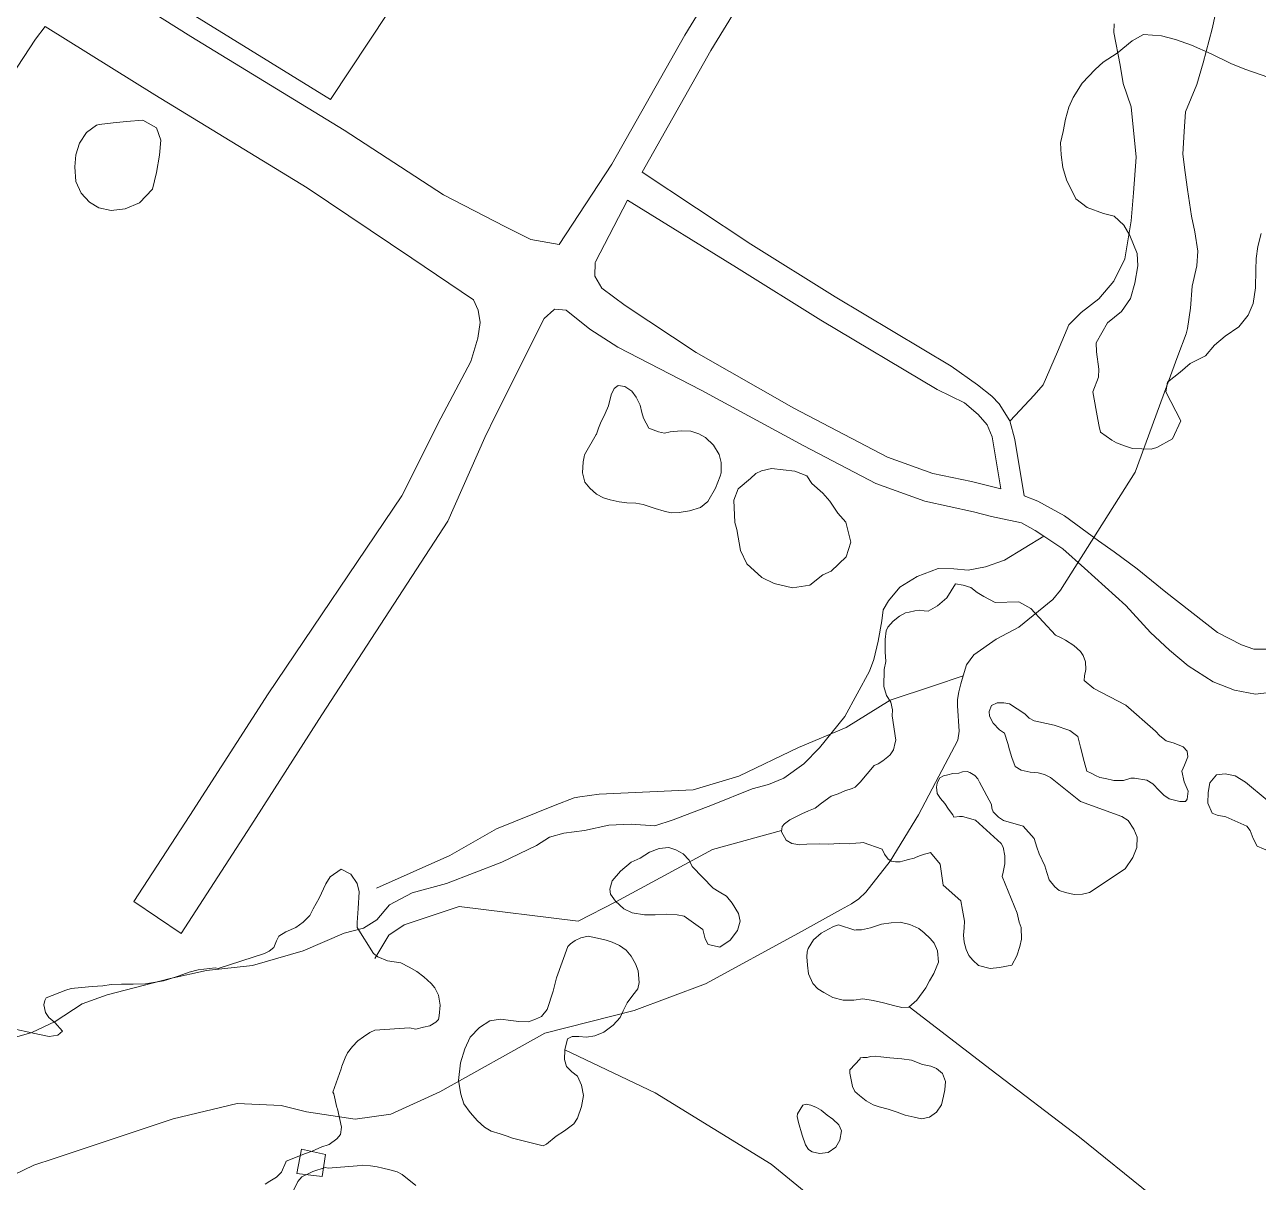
# Model space of a CAD drawing. Header units: metres. Extents: x 4652992 to 4879070, y 2074171 to 2309877.
# Drawn here: x 4653561.5 to 4653679.1, y 2306831.3 to 2306941.7 of the extents above; entities that cross this region are included whole.
import ezdxf

# ---------------------------------------------------------------- set-up
doc = ezdxf.new("R2010")
doc.units = ezdxf.units.M
doc.header["$MEASUREMENT"] = 0
doc.linetypes.add('DGN Style 3', pattern=[92.779933, 66.271381, -26.508552])
for name, color, linetype, lineweight in [('Level 1', 2, 'Continuous', 0), ('Level 18', 5, 'Continuous', 0), ('Level 20', 30, 'DGN Style 3', 0), ('Level 30', 5, 'Continuous', 0), ('Level 37', 3, 'Continuous', 0), ('Level 40', 1, 'Continuous', 0), ('Level 53', 5, 'Continuous', 0)]:
    doc.layers.add(name, color=color, linetype=linetype, lineweight=lineweight)

msp = doc.modelspace()

# ---------------------------------------------------------------- linework, layer by layer
at = {"layer": 'Level 1'}
for points in [[(4653672.314272, 2306912.710879, 1403.83), (4653672.594997, 2306914.657957, 1403.83), (4653672.742711, 2306916.74967, 1403.83), (4653673.192951, 2306918.711153, 1403.83), (4653673.287372, 2306920.087957, 1403.83), (4653672.994932, 2306921.951678, 1403.83), (4653672.669761, 2306923.431438, 1403.83), (4653672.313549, 2306925.982794, 1403.83), (4653672.077332, 2306927.608724, 1403.83), (4653671.865453, 2306929.34068, 1402.99), (4653671.972888, 2306931.498275, 1402.99), (4653672.124377, 2306933.365067, 1402.99), (4653673.201379, 2306935.996291, 1403), (4653673.780854, 2306938.038061, 1403), (4653674.640208, 2306941.299131, 1403), (4653675.236472, 2306943.896771, 1402.58)], [(4653559.387101, 2306831.560708, 1415.988125), (4653562.326479, 2306832.971926, 1415.92), (4653564.287478, 2306833.601076, 1415.76), (4653575.601931, 2306837.402895, 1415.36), (4653581.718691, 2306838.856692, 1415.12), (4653585.925295, 2306838.661318, 1415), (4653588.334292, 2306838.052309, 1414), (4653592.95093, 2306837.358889, 1413.3), (4653596.353091, 2306837.852724, 1413), (4653601.041506, 2306839.95508, 1412.68), (4653611.042483, 2306845.547732, 1412), (4653619.548891, 2306847.702517, 1411), (4653626.373293, 2306850.265688, 1410.64), (4653635.23511, 2306855.079104, 1410), (4653639.242678, 2306857.300905, 1409.34), (4653640.285891, 2306857.899905, 1409.26), (4653640.961123, 2306858.354677, 1409.2), (4653641.638125, 2306859.004885, 1409.18), (4653643.967104, 2306861.95032, 1409), (4653646.650698, 2306866.3725, 1408.72), (4653648.276308, 2306869.444521, 1408.48), (4653650.404726, 2306873.494509, 1408), (4653650.536684, 2306874.332278, 1407.96), (4653650.367678, 2306876.75812, 1407.66), (4653650.376284, 2306877.357119, 1407.54), (4653650.510927, 2306878.082522, 1407.5), (4653650.697695, 2306878.852724, 1407.46), (4653650.765619, 2306879.082511, 1407.402182), (4653650.921682, 2306879.610469, 1407.269339), (4653651.2381, 2306880.68091, 1407), (4653651.927675, 2306881.635683, 1406.96), (4653654.060305, 2306883.103091, 1406.62), (4653656.233889, 2306884.254092, 1406.52), (4653659.45508, 2306886.897524, 1406.1), (4653660.21271, 2306887.781679, 1405.88), (4653667.30292, 2306899.045901, 1405), (4653671.38489, 2306910.131533, 1404), (4653672.162722, 2306912.221499, 1403.86), (4653672.314272, 2306912.710879, 1403.83)], [(4653595.011111, 2306859.370486, 1415.03), (4653601.989504, 2306862.490481, 1414), (4653606.438296, 2306865.039919, 1413.53), (4653612.016726, 2306867.278689, 1413), (4653613.82532, 2306867.98688, 1412.69), (4653614.382693, 2306868.08771, 1412.66), (4653616.227907, 2306868.323916, 1412.5234), (4653625.184695, 2306868.767275, 1412), (4653629.539675, 2306870.046877, 1411.58), (4653635.214907, 2306872.786928, 1410.82), (4653639.780703, 2306874.698733, 1410), (4653643.946108, 2306877.284487, 1409), (4653648.103884, 2306878.669497, 1408), (4653650.921682, 2306879.610469, 1407.402216)]]:
    msp.add_polyline3d(points, dxfattribs=at)
at = {"layer": 'Level 18', "color": 30}
for points in [[(4653625.461708, 2306910.450377, 1415.80962), (4653618.70038, 2306914.904492, 1417.50962), (4653616.47407, 2306916.585081, 1417.97212), (4653615.810305, 2306917.715509, 1418.00962), (4653615.838621, 2306919.00729, 1417.98462), (4653615.883498, 2306919.094383, 1417.967923)], [(4653611.9094, 2306914.508875, 1418.739066), (4653611.982251, 2306914.574723, 1418.719943), (4653613.075048, 2306914.484605, 1418.508756), (4653615.332057, 2306912.662596, 1418.093944), (4653618.012051, 2306910.935884, 1417.510027), (4653625.953051, 2306906.858134, 1415.616204), (4653635.725927, 2306901.544468, 1413.02358), (4653642.589634, 2306897.958073, 1411.128661), (4653647.28038, 2306896.271473, 1409.971105), (4653651.894523, 2306895.25197, 1409.001773), (4653653.61798, 2306894.79194, 1408.705436), (4653656.470662, 2306894.196362, 1408.361055), (4653657.784955, 2306893.473949, 1408.270847), (4653658.593888, 2306892.936548, 1408.218835), (4653660.415676, 2306891.726275, 1408.101701), (4653662.495634, 2306889.874244, 1408.190588), (4653666.420955, 2306886.33474, 1409.620194), (4653668.76844, 2306883.76181, 1410.668842), (4653670.584013, 2306882.065501, 1411.318597), (4653672.355026, 2306880.573343, 1411.799091), (4653674.734353, 2306879.034079, 1412.133385), (4653676.79787, 2306878.252861, 1412.411516), (4653678.776936, 2306877.870793, 1412.663532), (4653681.654, 2306878.211353, 1413.060512)]]:
    msp.add_polyline3d(points, dxfattribs=at)
at = {"layer": 'Level 20', "linetype": 'Continuous'}
for points in [[(4653665.325566, 2306941.77447, 1404.834396), (4653665.29469, 2306940.926848, 1404.821896), (4653665.897884, 2306937.828171, 1404.696896), (4653666.180265, 2306936.076626, 1404.646896), (4653666.930427, 2306933.852444, 1404.771896), (4653667.419851, 2306929.071202, 1405.271896), (4653667.154245, 2306925.660182, 1405.396896), (4653666.947411, 2306922.979641, 1405.734396), (4653666.335418, 2306919.377201, 1406.359396), (4653665.290661, 2306917.231939, 1406.646896), (4653663.862177, 2306915.56641, 1406.821896), (4653662.155886, 2306914.244453, 1406.921896), (4653661.004047, 2306913.063198, 1407.196896), (4653659.914829, 2306910.487406, 1407.696896), (4653658.556884, 2306907.342655, 1408.096896), (4653657.699416, 2306906.365498, 1408.246896), (4653655.389489, 2306903.916792, 1408.717674), (4653655.363481, 2306903.923132, 1408.755174)], [(4653558.008926, 2306844.456586, 1418.488836), (4653562.153835, 2306845.614351, 1418.288836), (4653564.356328, 2306846.673366, 1418.088837), (4653566.932483, 2306848.367885, 1417.988836), (4653569.340043, 2306849.211184, 1417.888837), (4653575.342156, 2306850.768082, 1417.488836), (4653578.802651, 2306851.525623, 1417.088837), (4653583.182821, 2306852.020281, 1416.388837), (4653587.997122, 2306853.405501, 1416.088837), (4653591.924954, 2306855.081758, 1415.488836), (4653593.76698, 2306855.55603, 1415.188837), (4653595.036527, 2306856.350031, 1414.988836), (4653596.250366, 2306857.80344, 1414.988836), (4653598.386057, 2306858.948401, 1414.988836), (4653601.678066, 2306859.812592, 1414.488836), (4653606.956212, 2306861.854249, 1413.988836), (4653610.237528, 2306863.451808, 1413.488836), (4653611.489331, 2306864.233599, 1413.388837), (4653612.852437, 2306864.608943, 1413.388837), (4653614.826594, 2306864.864644, 1412.988836), (4653617.146831, 2306865.39166, 1412.688837), (4653619.262054, 2306865.478078, 1412.488836), (4653621.536744, 2306865.320695, 1412.288836), (4653623.26344, 2306865.892809, 1412.188837), (4653627.030011, 2306867.331426, 1411.988836), (4653630.792311, 2306868.85584, 1411.888837), (4653632.351908, 2306869.273782, 1411.688837), (4653633.841635, 2306869.863525, 1411.488836), (4653635.718722, 2306871.233382, 1411.388837), (4653637.240126, 2306872.757015, 1410.888837), (4653639.64682, 2306875.736853, 1410.188837), (4653641.978328, 2306880.067945, 1410.388837), (4653642.3947, 2306881.170794, 1410.388837), (4653642.810399, 2306882.926696, 1409.988836), (4653643.179256, 2306884.871217, 1409.488836), (4653643.29417, 2306885.906819, 1409.388837), (4653643.808033, 2306886.769721, 1409.188837), (4653644.871191, 2306888.081939, 1408.988836), (4653646.535626, 2306889.093459, 1408.588837), (4653648.54373, 2306889.850775, 1408.288836), (4653650.021168, 2306889.821357, 1408.088837), (4653651.393005, 2306889.677763, 1408.288836), (4653653.040865, 2306890.022339, 1408.588837), (4653654.856861, 2306890.653049, 1408.588837), (4653658.593888, 2306892.936548, 1408.218835)]]:
    msp.add_polyline3d(points, dxfattribs=at)
at = {"layer": 'Level 30', "color": 1, "elevation": 1415.406354, "flags": 128}
msp.add_lwpolyline([(4653590.133724, 2306834.000002), (4653589.827159, 2306831.882025), (4653587.40648, 2306832.195204), (4653587.854687, 2306834.496154), (4653590.133724, 2306834.000002)], dxfattribs=at)
at = {"layer": 'Level 37', "extrusion": (0.0859569136795537, 0.0395803393461242, 0.9955123332877054), "elevation": 492723.774505, "flags": 128}
msp.add_lwpolyline([(148983.467399, -5168458.230973), (148984.569621, -5168451.460517), (148983.90465, -5168440.950887), (148983.74349, -5168436.913133), (148989.758616, -5168427.146975), (148990.353106, -5168421.620221), (148990.069206, -5168419.877807), (148988.613041, -5168417.743332)], dxfattribs=at)
at = {"layer": 'Level 37'}
for points in [[(4653666.832923, 2306799.697117, 1430.1557), (4653669.109773, 2306804.576317, 1430.063579), (4653669.304492, 2306804.993591, 1430.0557), (4653671.931006, 2306812.00688, 1428.4557), (4653678.385104, 2306822.171665, 1426.1557), (4653668.768634, 2306830.166209, 1424.8557), (4653662.023143, 2306835.634494, 1422.3557), (4653653.580192, 2306842.069961, 1417.679267), (4653645.772068, 2306848.063891, 1414.201671)], [(4653669.109773, 2306804.576317, 1430.0636), (4653667.957983, 2306805.475804, 1429.708), (4653655.635245, 2306814.696154, 1426.9403), (4653648.872273, 2306819.750577, 1425.3103), (4653632.629665, 2306833.065335, 1418.8017), (4653621.569974, 2306839.865028, 1415.0017), (4653612.944626, 2306843.984407, 1413.0017)]]:
    msp.add_polyline3d(points, dxfattribs=at)
msp.add_3dface([(4653590.612559, 2306934.563376, 1421.728854), (4653569.233117, 2306947.757654, 1421.491354), (4653580.25246, 2306964.496995, 1420.416354), (4653601.551279, 2306951.076022, 1420.091354)], dxfattribs=at)
at = {"layer": 'Level 40', "color": 3, "flags": 128}
for points, elevation in [([(4653621.878634, 2306902.881948), (4653622.443392, 2306902.759699), (4653622.996473, 2306902.887443), (4653624.035001, 2306902.962123), (4653624.975294, 2306902.93751), (4653625.727502, 2306902.678565), (4653626.346505, 2306902.334297), (4653627.129945, 2306901.603301), (4653627.672905, 2306900.725912), (4653627.848033, 2306899.961564), (4653627.837185, 2306898.964323), (4653627.772927, 2306898.650818), (4653627.304688, 2306897.518067), (4653626.578505, 2306896.237435), (4653625.889929, 2306895.657852), (4653624.847236, 2306895.345589), (4653623.85557, 2306895.191366), (4653623.087114, 2306895.164905), (4653622.415147, 2306895.318533), (4653621.552839, 2306895.568942), (4653620.419602, 2306895.934848), (4653619.723848, 2306896.064533), (4653618.851848, 2306896.12231), (4653618.119674, 2306896.199972), (4653617.273533, 2306896.391852), (4653616.627833, 2306896.573067), (4653615.977172, 2306896.941042), (4653615.337066, 2306897.505293), (4653614.869863, 2306898.066919), (4653614.629672, 2306898.974795), (4653614.684141, 2306900.005651), (4653614.778675, 2306900.494274), (4653614.812957, 2306900.671472), (4653615.946097, 2306902.616321), (4653615.95541, 2306902.658157), (4653616.17208, 2306903.211293), (4653616.353757, 2306903.699068), (4653616.782268, 2306904.621544), (4653617.103597, 2306905.352968), (4653617.36832, 2306906.406248), (4653617.643481, 2306907.006737), (4653618.020749, 2306907.30619), (4653618.663303, 2306907.198937), (4653619.32351, 2306906.762149), (4653619.76437, 2306906.178307), (4653620.124829, 2306905.402723), (4653620.305053, 2306904.72015), (4653620.439168, 2306904.174523), (4653620.970473, 2306903.217062), (4653621.878634, 2306902.881948)], 1424.040386), ([(4653629.684391, 2306891.557291), (4653629.331034, 2306893.561076), (4653629.150475, 2306894.222396), (4653629.067378, 2306896.350962), (4653629.461437, 2306897.4408), (4653630.633113, 2306898.416749), (4653631.159839, 2306898.917887), (4653631.699737, 2306899.167925), (4653632.66333, 2306899.384132), (4653634.887979, 2306899.129216), (4653636.031241, 2306898.684881), (4653636.506034, 2306897.957893), (4653637.557963, 2306897.038584), (4653638.209225, 2306896.271819), (4653638.968746, 2306895.108843), (4653639.726219, 2306894.256231), (4653640.220322, 2306892.347502), (4653639.771098, 2306890.961018), (4653638.345891, 2306889.607754), (4653637.537027, 2306889.231581), (4653636.30822, 2306888.267262), (4653634.662599, 2306888.016735), (4653632.894587, 2306888.414207), (4653631.713665, 2306888.990099), (4653630.304334, 2306890.300356), (4653629.684391, 2306891.557291)], 1419.710289), ([(4653646.691291, 2306855.525908), (4653647.207275, 2306855.108468), (4653647.774168, 2306854.566047), (4653648.162852, 2306854.144682), (4653648.466458, 2306853.400909), (4653648.570151, 2306852.338075), (4653648.109984, 2306851.22992), (4653647.700346, 2306850.532117), (4653647.360461, 2306849.86469), (4653646.502893, 2306848.709389), (4653645.745722, 2306848.040621), (4653645.062561, 2306847.995424), (4653644.396233, 2306848.152655), (4653643.320343, 2306848.464668), (4653642.343567, 2306848.677089), (4653641.370295, 2306848.830311), (4653640.513271, 2306848.704978), (4653639.471925, 2306848.718122), (4653638.498167, 2306848.97209), (4653637.649564, 2306849.437712), (4653637.0692, 2306849.796885), (4653636.606132, 2306850.294288), (4653636.166172, 2306851.205282), (4653636.076314, 2306852.042319), (4653636.017529, 2306852.8391), (4653636.062369, 2306853.320005), (4653636.159142, 2306853.625066), (4653636.658175, 2306854.439481), (4653637.39502, 2306855.0856), (4653638.083734, 2306855.477464), (4653638.574569, 2306855.735504), (4653639.044304, 2306855.898754), (4653640.586495, 2306855.386659), (4653640.713761, 2306855.401712), (4653641.21344, 2306855.413516), (4653642.078268, 2306855.612926), (4653643.149743, 2306855.950342), (4653644.062972, 2306856.081844), (4653644.921793, 2306856.13267), (4653645.841088, 2306855.918199), (4653646.691291, 2306855.525908)], 1419.840386), ([(4653647.698293, 2306837.550561), (4653646.94788, 2306837.40278), (4653646.239412, 2306837.558787), (4653645.386589, 2306837.755858), (4653644.62888, 2306838.027871), (4653643.756602, 2306838.300278), (4653642.909713, 2306838.547627), (4653642.339499, 2306838.734512), (4653641.66468, 2306839.115796), (4653641.030145, 2306839.605958), (4653640.606878, 2306839.990626), (4653640.376161, 2306840.466258), (4653640.120479, 2306841.737512), (4653640.131662, 2306842.055168), (4653641.09141, 2306843.123094), (4653641.106982, 2306843.204925), (4653641.364541, 2306843.233505), (4653641.768015, 2306843.246513), (4653642.097587, 2306843.332631), (4653642.602326, 2306843.359081), (4653643.065599, 2306843.296468), (4653643.923261, 2306843.216925), (4653645.06859, 2306843.109846), (4653645.989109, 2306842.975436), (4653647.029612, 2306842.583136), (4653647.828352, 2306842.403439), (4653648.390712, 2306842.184111), (4653648.937549, 2306841.718283), (4653649.241955, 2306840.956192), (4653649.178029, 2306840.16615), (4653649.059124, 2306839.550075), (4653648.857193, 2306838.720446), (4653648.366541, 2306838.024322), (4653647.698293, 2306837.550561)], 1421.640386), ([(4653638.058567, 2306834.183582), (4653637.231145, 2306834.072583), (4653636.533433, 2306834.232141), (4653636.169879, 2306834.46308), (4653635.881838, 2306834.915974), (4653635.56472, 2306835.821784), (4653635.21648, 2306837.046692), (4653635.082024, 2306837.629332), (4653635.126713, 2306837.863657), (4653635.621814, 2306838.694194), (4653635.6402, 2306838.700106), (4653635.957667, 2306838.791235), (4653636.393609, 2306838.695579), (4653636.925816, 2306838.484511), (4653637.371855, 2306838.227242), (4653637.958, 2306837.750321), (4653638.48541, 2306837.359816), (4653639.064759, 2306836.824875), (4653639.314946, 2306836.263095), (4653639.173942, 2306835.356831), (4653638.769587, 2306834.681288), (4653638.058567, 2306834.183582)], 1421.640386)]:
    msp.add_lwpolyline(points, dxfattribs=dict(at, elevation=elevation))
at = {"layer": 'Level 40', "color": 3}
for points in [[(4653663.281712, 2306906.702218, 1413.447802), (4653663.816278, 2306908.073008, 1413.722802), (4653663.855636, 2306908.842265, 1413.722802), (4653663.634482, 2306910.510151, 1413.735302), (4653663.607944, 2306911.351249, 1413.835302), (4653664.677617, 2306913.258123, 1414.110302), (4653665.999949, 2306914.351756, 1414.247802), (4653666.860381, 2306915.586783, 1415.397802), (4653667.277058, 2306917.042198, 1415.410302), (4653667.573795, 2306918.690493, 1415.410302), (4653667.515573, 2306919.86703, 1415.410302), (4653666.816555, 2306921.58837, 1415.410302), (4653666.220157, 2306922.565025, 1415.460302), (4653665.328778, 2306923.448098, 1415.635302), (4653664.29313, 2306923.702471, 1415.660302), (4653662.723941, 2306924.253924, 1415.635302), (4653661.653171, 2306925.070369, 1415.485302), (4653660.759046, 2306926.894975, 1415.235302), (4653660.429889, 2306928.082714, 1415.060302), (4653660.268103, 2306929.284689, 1414.935302), (4653660.197859, 2306930.408834, 1414.810302), (4653660.450332, 2306931.509059, 1414.685302), (4653660.663046, 2306932.674395, 1414.585302), (4653660.979324, 2306933.814294, 1414.435302), (4653661.414882, 2306934.758861, 1414.335302), (4653662.269337, 2306936.098642, 1414.185302), (4653663.498292, 2306937.401784, 1414.085302), (4653664.26026, 2306938.100146, 1414.035302), (4653665.612186, 2306938.985671, 1413.910302), (4653667.024226, 2306940.133155, 1413.735302), (4653668.096888, 2306940.755205, 1413.635302), (4653669.814039, 2306940.610167, 1413.435302), (4653671.160382, 2306940.279483, 1413.335302), (4653672.677788, 2306939.740748, 1413.185302), (4653674.561363, 2306938.890698, 1413.085302), (4653676.432915, 2306937.988257, 1412.860302), (4653677.782951, 2306937.435287, 1412.860302), (4653680.065071, 2306936.653381, 1413.110302)], [(4653569.884866, 2306932.3357, 1424.966354), (4653571.156914, 2306932.460596, 1424.978854), (4653572.721921, 2306932.56817, 1424.941354), (4653574.039169, 2306931.86137, 1424.903854), (4653574.431129, 2306930.670892, 1424.878854), (4653574.309416, 2306929.251122, 1424.853854), (4653574.024165, 2306927.598032, 1424.853854), (4653573.643002, 2306925.995875, 1424.878854), (4653572.418926, 2306924.71037, 1424.941354), (4653571.042365, 2306924.146173, 1425.103854), (4653569.706992, 2306923.982141, 1425.178854), (4653568.521013, 2306924.219023, 1425.228854), (4653567.650736, 2306924.761224, 1425.228854), (4653566.860381, 2306925.63936, 1425.228854), (4653566.335623, 2306926.725724, 1425.203854), (4653566.240922, 2306928.143997, 1425.153854), (4653566.34604, 2306929.266968, 1425.103854), (4653566.693087, 2306930.385163, 1425.078854), (4653567.365679, 2306931.395966, 1425.041354), (4653568.314635, 2306932.092647, 1425.003854), (4653568.575007, 2306932.165395, 1424.953854), (4653569.884866, 2306932.3357, 1424.966354)], [(4653679.332281, 2306921.779629, 1414.660302), (4653678.991958, 2306920.534948, 1414.710302), (4653678.843049, 2306919.409285, 1414.785302), (4653678.809729, 2306918.310577, 1414.885302), (4653678.799507, 2306916.597404, 1415.035302), (4653678.566441, 2306915.105, 1415.035302), (4653678.094815, 2306914.003257, 1414.985302), (4653677.184885, 2306912.89848, 1414.960302), (4653675.884741, 2306912.000236, 1414.910302), (4653674.867554, 2306911.143182, 1414.835302), (4653674.033451, 2306910.13047, 1414.735302), (4653672.550222, 2306909.387884, 1414.585302), (4653671.596839, 2306908.570503, 1414.510302), (4653670.388237, 2306907.594429, 1414.085302), (4653670.235637, 2306906.691052, 1413.910302)], [(4653670.235637, 2306906.691052, 1413.910302), (4653671.681724, 2306903.911308, 1415.8884), (4653670.888824, 2306902.221823, 1415.8884), (4653669.395592, 2306901.381214, 1415.8884), (4653668.824883, 2306901.214855, 1415.8884), (4653667.068074, 2306901.281813, 1415.8884), (4653666.283017, 2306901.531336, 1415.8884), (4653665.540231, 2306901.841504, 1415.8884), (4653665.090196, 2306902.080215, 1415.8884), (4653664.02266, 2306902.85365, 1415.8884), (4653663.885399, 2306903.391855, 1415.8884), (4653663.767327, 2306904.039284, 1415.8884), (4653663.281712, 2306906.702218, 1413.447802)], [(4653652.898229, 2306887.174243, 1418.5), (4653653.955525, 2306886.622825, 1417), (4653656.216324, 2306886.661361, 1415), (4653657.35907, 2306886.045432, 1415), (4653659.709281, 2306883.497825, 1413), (4653660.318151, 2306883.197789, 1413), (4653660.683462, 2306883.017773, 1413), (4653661.482297, 2306882.509448, 1413), (4653662.098712, 2306881.941058, 1413), (4653662.349839, 2306881.552672, 1413), (4653662.590565, 2306880.966523, 1413), (4653662.627605, 2306880.224914, 1413), (4653662.492661, 2306879.620959, 1413), (4653662.457658, 2306879.16183, 1413), (4653663.389824, 2306878.397354, 1414.5), (4653666.427457, 2306876.809299, 1418.5), (4653669.246836, 2306874.352212, 1420), (4653669.67911, 2306873.895077, 1420), (4653670.277599, 2306873.434554, 1420), (4653671.027726, 2306873.204556, 1420), (4653671.884116, 2306872.852441, 1420), (4653672.259671, 2306872.440709, 1420), (4653672.338431, 2306871.896138, 1420), (4653672.028654, 2306871.106923, 1420), (4653671.767982, 2306870.537665, 1420), (4653671.971379, 2306869.50435, 1420), (4653672.376069, 2306868.6248, 1420), (4653672.271347, 2306867.85659, 1420), (4653672.119696, 2306867.626029, 1420), (4653671.58476, 2306867.646818, 1420), (4653671.075306, 2306867.758156, 1420), (4653670.541011, 2306867.907887, 1420), (4653670.048808, 2306868.246214, 1420), (4653669.616513, 2306868.703317, 1420), (4653668.989369, 2306869.334881, 1420), (4653668.433431, 2306869.687165, 1420), (4653667.257542, 2306869.874591, 1419), (4653666.917434, 2306869.849868, 1419), (4653666.202027, 2306869.642989, 1419), (4653665.266506, 2306869.649319, 1419), (4653664.500759, 2306869.816681, 1419), (4653663.95833, 2306869.935235, 1419), (4653663.532716, 2306870.127337, 1419), (4653663.114126, 2306870.350933, 1419), (4653662.7204, 2306870.53607, 1419), (4653662.456597, 2306871.452431, 1419), (4653662.102716, 2306872.81676, 1418), (4653661.852555, 2306873.847442, 1417.5), (4653661.091153, 2306874.395037, 1417), (4653659.605948, 2306874.919454, 1416), (4653658.139242, 2306875.240693, 1415), (4653657.68949, 2306875.339048, 1415), (4653657.203814, 2306875.57824, 1415), (4653656.792765, 2306876.000585, 1415), (4653655.342822, 2306876.935482, 1413.5), (4653654.795287, 2306877.055238, 1413.5), (4653654.147789, 2306877.030217, 1413.5), (4653653.618683, 2306876.779319, 1413.5), (4653653.394149, 2306876.228488, 1413.5), (4653653.430624, 2306875.787219, 1413.5), (4653653.785903, 2306875.109588, 1413.5), (4653654.38797, 2306874.477999, 1413.5), (4653654.853598, 2306874.142892, 1413.5), (4653655.177131, 2306873.172254, 1413.5), (4653655.346242, 2306872.568673, 1413.5), (4653655.551355, 2306871.823898, 1413.5), (4653655.871096, 2306870.98741, 1413.5), (4653656.433322, 2306870.631239, 1413.5), (4653657.03585, 2306870.507614, 1414.5), (4653657.293086, 2306870.451404, 1414.5), (4653658.053885, 2306870.384984, 1414.5), (4653658.657679, 2306870.21977, 1414.5), (4653659.233089, 2306869.927664, 1414.5), (4653662.114903, 2306867.633488, 1416), (4653666.033268, 2306866.223641, 1418.5), (4653666.647485, 2306865.825047, 1418.5), (4653667.202111, 2306865.009798, 1418.5), (4653667.501303, 2306864.250347, 1418.5), (4653667.481728, 2306863.263024, 1418.5), (4653667.096853, 2306862.289317, 1418.5), (4653666.357446, 2306861.227657, 1418.5), (4653662.957499, 2306858.970815, 1417.5), (4653662.286149, 2306858.819222, 1417.5), (4653661.507948, 2306858.79028, 1417.5), (4653660.676045, 2306858.971762, 1417.5), (4653660.082199, 2306859.167553, 1417.5), (4653659.651613, 2306859.493335, 1417.5), (4653659.131589, 2306860.169849, 1417.5), (4653658.888734, 2306860.885259, 1417.5), (4653658.695764, 2306861.52354, 1417.5), (4653658.178533, 2306862.663156, 1417.5), (4653657.946503, 2306863.276845, 1417.5), (4653657.699878, 2306864.125559, 1417.5), (4653656.628186, 2306865.304346, 1416.5), (4653654.778748, 2306865.842253, 1414.5), (4653654.274555, 2306866.15204, 1414.5), (4653653.780753, 2306866.659267, 1414.5), (4653653.65872, 2306867.018753, 1414.5), (4653653.63318, 2306867.357167, 1414.5), (4653652.46367, 2306869.498483, 1413.5), (4653652.327225, 2306869.794984, 1413.5), (4653652.029692, 2306870.126678, 1413.5), (4653651.549739, 2306870.398217, 1413.5), (4653651.299095, 2306870.486312, 1413.5), (4653650.852259, 2306870.46089, 1414.5), (4653650.500177, 2306870.328513, 1415.6772), (4653649.924549, 2306870.317904, 1416.240393), (4653649.444587, 2306870.183134, 1416.240386), (4653649.047063, 2306870.073639, 1416.240386), (4653648.698888, 2306869.892982, 1416.240386), (4653648.473324, 2306869.484367, 1416.240386), (4653648.422262, 2306869.21588, 1416.240386), (4653648.385595, 2306868.986223, 1416.240386), (4653648.417342, 2306868.745889, 1416.240386), (4653648.436589, 2306868.398503, 1416.240386), (4653648.763544, 2306867.936191, 1416.240386), (4653649.167003, 2306867.449802, 1416.240386), (4653649.531938, 2306866.906233, 1416.240386), (4653649.921049, 2306866.382407, 1416.240386), (4653650.037137, 2306866.160349, 1416.240393), (4653650.571419, 2306866.202772, 1416.1622), (4653650.851459, 2306866.225008, 1416.1212), (4653652.104719, 2306865.876446, 1416.1789), (4653654.553175, 2306863.646067, 1418), (4653654.738486, 2306863.274645, 1418), (4653654.888986, 2306862.447454, 1418), (4653654.886626, 2306861.686708, 1418), (4653654.742217, 2306860.89074, 1418), (4653654.65049, 2306860.480456, 1418), (4653656.070995, 2306856.984513, 1420), (4653656.252893, 2306856.152999, 1420), (4653656.434325, 2306855.618531, 1420), (4653656.489172, 2306854.51775, 1420), (4653656.334453, 2306853.825571, 1420), (4653656.034852, 2306852.933966, 1420), (4653655.568788, 2306852.045587, 1420), (4653654.379187, 2306851.809778, 1420), (4653653.486799, 2306851.707185, 1420), (4653652.368462, 2306852.014318, 1419.5), (4653651.846548, 2306852.524379, 1419.5), (4653651.445251, 2306852.975141, 1419.5), (4653651.199794, 2306853.524072, 1419.5), (4653651.021472, 2306854.223524, 1419.5), (4653650.938906, 2306854.902103, 1419.5), (4653651.03002, 2306855.608875, 1419.5), (4653651.036167, 2306856.235068, 1419.5), (4653650.858442, 2306857.291877, 1419.0813), (4653650.710052, 2306858.174256, 1418.840393), (4653649.0095, 2306859.656466, 1417.240386), (4653648.726025, 2306861.664875, 1415.440386), (4653647.792714, 2306862.769543, 1414.040386), (4653647.613764, 2306862.723362, 1414.040386), (4653647.220264, 2306862.615656, 1414.040386), (4653646.857996, 2306862.488351, 1414.040386), (4653646.452405, 2306862.332659, 1414.040386), (4653646.253091, 2306862.252536, 1414.040386), (4653645.699756, 2306862.117671, 1414.040386), (4653645.358685, 2306862.026634, 1414.040386), (4653644.918628, 2306861.888566, 1414.040386), (4653644.47073, 2306861.874991, 1414.040386), (4653644.07732, 2306861.962347, 1414.040386), (4653643.756795, 2306862.156212, 1414.040386), (4653643.436504, 2306862.630282, 1414.040386), (4653643.191846, 2306863.104442, 1414.040386), (4653641.395605, 2306863.730521, 1414.640386), (4653641.138352, 2306863.694155, 1414.640386), (4653640.685187, 2306863.667434, 1414.640386), (4653640.080767, 2306863.597967, 1414.640386), (4653639.099325, 2306863.642925, 1414.640386), (4653638.073642, 2306863.578559, 1414.640386), (4653637.218404, 2306863.603299, 1414.640386), (4653636.031782, 2306863.572966, 1414.640386), (4653635.360787, 2306863.52311, 1414.640386), (4653634.573267, 2306863.650733, 1414.640386), (4653634.049266, 2306863.95443, 1414.640386), (4653633.589864, 2306864.748218, 1414.640386), (4653633.669935, 2306865.244421, 1414.640386), (4653633.888079, 2306865.496204, 1414.640386), (4653634.390256, 2306865.900326, 1414.640386), (4653634.975983, 2306866.188119, 1414.640386), (4653635.540965, 2306866.47076, 1414.640386), (4653636.17188, 2306866.735312, 1414.640386), (4653636.808002, 2306866.995386, 1414.640386), (4653637.424939, 2306867.475887, 1414.640386), (4653638.348487, 2306868.13641, 1414.640386), (4653638.996735, 2306868.373448, 1414.640386), (4653639.655062, 2306868.654067, 1414.640386), (4653640.327709, 2306868.882823, 1414.640386), (4653640.629161, 2306868.998184, 1414.640386), (4653641.100182, 2306869.474629, 1414.640386), (4653642.448482, 2306871.06117, 1416.440386), (4653642.810633, 2306871.232452, 1416.440386), (4653643.254295, 2306871.50871, 1416.440386), (4653643.72375, 2306871.88295, 1416.440386), (4653643.965006, 2306872.09575, 1416.440386), (4653644.266083, 2306872.556212, 1416.440386), (4653644.443694, 2306873.265131, 1416.440386), (4653644.487651, 2306873.495772, 1416.440386), (4653644.148964, 2306875.791289, 1418.840386), (4653644.172164, 2306876.387252, 1418.840386), (4653644.023012, 2306877.11055, 1418.840386), (4653643.621352, 2306877.755145, 1418.840386), (4653643.369311, 2306878.592715, 1418.840386), (4653643.395454, 2306880.223123, 1418.840386), (4653643.543238, 2306880.997885, 1418.840386), (4653643.492515, 2306881.913354, 1418.840386), (4653643.474157, 2306883.087323, 1418.840386), (4653643.591326, 2306883.898006, 1418.840386), (4653643.744411, 2306884.259403, 1418.840386), (4653644.240968, 2306884.822096, 1418.840386), (4653644.852087, 2306885.29311, 1418.840386), (4653645.409732, 2306885.623684, 1418.840386), (4653645.784405, 2306885.687672, 1418.840386), (4653646.305203, 2306885.827803, 1418.840386), (4653646.77953, 2306885.889551, 1418.840386), (4653647.19896, 2306885.823424, 1418.840386), (4653647.571816, 2306885.796281, 1418.840386), (4653648.474253, 2306886.300373, 1418.840386), (4653649.363337, 2306887.056638, 1418.840393), (4653650.188194, 2306888.395994, 1418.5), (4653650.930259, 2306888.266466, 1418.5), (4653651.651134, 2306888.042419, 1418.5), (4653652.244616, 2306887.548806, 1418.5), (4653652.898229, 2306887.174243, 1418.5)], [(4653680.151675, 2306862.875272, 1422.5), (4653678.928769, 2306863.382855, 1422), (4653678.578491, 2306864.125672, 1422), (4653678.26606, 2306864.860224, 1422), (4653677.962615, 2306865.27927, 1422), (4653675.968416, 2306866.167386, 1420.5), (4653675.133564, 2306866.349824, 1420.5), (4653674.656944, 2306866.532565, 1420.5), (4653674.233714, 2306867.489513, 1420.5), (4653674.261394, 2306868.505072, 1420.5), (4653674.424146, 2306869.412489, 1420.5), (4653675.071853, 2306870.174544, 1420.5), (4653675.889304, 2306870.270817, 1420.5), (4653676.846256, 2306870.100848, 1420.5), (4653677.825019, 2306869.493969, 1420.5), (4653679.904251, 2306867.754997, 1422)], [(4653629.496345, 2306856.965207, 1415.165887), (4653629.663368, 2306856.225177, 1415.165887), (4653629.416963, 2306855.342082, 1415.165887), (4653628.69726, 2306854.407067, 1415.165887), (4653627.724039, 2306853.762206, 1415.165887), (4653627.056991, 2306853.909471, 1415.165887), (4653626.612238, 2306854.007659, 1415.165887), (4653626.327912, 2306854.539502, 1415.165887), (4653626.115534, 2306855.446315, 1415.165887), (4653624.31693, 2306856.697397, 1416.165887), (4653623.650426, 2306856.844713, 1416.165887), (4653622.658735, 2306856.907743, 1416.165887), (4653621.563906, 2306856.83734, 1416.165887), (4653620.557299, 2306856.825464, 1416.165887), (4653619.35688, 2306857.012582, 1416.165887), (4653618.584606, 2306857.417577, 1416.165887), (4653617.795799, 2306858.138755, 1416.165887), (4653617.303568, 2306858.794421, 1416.165887), (4653617.241866, 2306859.276782, 1416.165887), (4653617.474816, 2306860.084492, 1416.165887), (4653618.270004, 2306861.001902, 1416.165887), (4653619.287293, 2306861.869783, 1416.165887), (4653620.129254, 2306862.229736, 1416.165887), (4653621.014212, 2306862.814155, 1416.165887), (4653621.929789, 2306863.157472, 1416.165887), (4653622.876003, 2306863.259795, 1416.165887), (4653623.527982, 2306863.037227, 1416.165887), (4653624.225146, 2306862.648634, 1416.165887), (4653624.805089, 2306862.052026, 1416.165887), (4653625.07457, 2306861.44623, 1416.165887), (4653627.100211, 2306859.370287, 1415.165887), (4653627.649822, 2306859.014264, 1415.165887), (4653628.34754, 2306858.625484, 1415.165887), (4653628.913647, 2306857.9534, 1415.165887), (4653629.496345, 2306856.965207, 1415.165887)], [(4653560.384865, 2306845.972227, 1426.606355), (4653562.153399, 2306845.58587, 1426.606355), (4653562.285784, 2306845.556949, 1426.606355), (4653563.791069, 2306845.250388, 1426.606355), (4653564.624402, 2306845.370912, 1426.606355), (4653565.061417, 2306845.732494, 1426.606355), (4653564.331832, 2306846.573696, 1426.606355), (4653563.763416, 2306847.06249, 1426.606355), (4653563.438007, 2306847.52597, 1426.606355), (4653563.295338, 2306848.25263, 1426.606355), (4653563.378356, 2306848.674014, 1426.606355), (4653563.497807, 2306848.933502, 1426.606355), (4653565.387882, 2306849.659196, 1426.606355), (4653565.890633, 2306849.830232, 1426.606355), (4653566.870591, 2306849.924375, 1426.606355), (4653567.896602, 2306849.993617, 1426.606355), (4653568.903584, 2306850.057368, 1426.606355), (4653569.702622, 2306850.207173, 1426.606355), (4653570.684178, 2306850.242774, 1426.606355), (4653571.803025, 2306850.21596, 1426.606355), (4653572.974329, 2306850.267837, 1426.606355), (4653573.921792, 2306850.406807, 1426.606355), (4653574.689543, 2306850.55962, 1426.606355), (4653575.202945, 2306850.692278, 1426.606355), (4653576.195158, 2306851.020074, 1426.606355), (4653577.158378, 2306851.386931, 1426.606355), (4653578.007824, 2306851.596386, 1426.606355), (4653579.067428, 2306851.716296, 1426.606355), (4653579.627463, 2306851.777396, 1426.606355), (4653579.897283, 2306851.718151, 1426.606355), (4653584.326358, 2306853.142368, 1422.806355), (4653584.768407, 2306853.36462, 1422.806355), (4653585.199891, 2306853.716098, 1422.806355), (4653585.473215, 2306854.354755, 1422.806355), (4653585.691378, 2306854.794668, 1422.806355), (4653586.35459, 2306855.224472, 1422.806355), (4653587.299308, 2306855.618685, 1422.806355), (4653587.994248, 2306856.126439, 1422.806355), (4653588.638362, 2306856.772441, 1422.806355), (4653588.971235, 2306857.415656, 1422.806355), (4653589.540243, 2306858.432151, 1422.806355), (4653590.168064, 2306859.781053, 1422.806355), (4653590.584732, 2306860.464106, 1422.806355), (4653591.61606, 2306861.190007, 1422.806355), (4653592.559477, 2306860.728868, 1422.806355), (4653593.165869, 2306859.808717, 1422.806355), (4653593.346233, 2306859.020922, 1422.806355), (4653593.260656, 2306857.448061, 1422.806355), (4653593.152912, 2306856.096605, 1422.806355), (4653593.159487, 2306855.631191, 1422.806355), (4653594.699513, 2306853.159026, 1420.606355), (4653595.126687, 2306852.834871, 1420.606355), (4653596.060434, 2306852.462523, 1420.606355), (4653597.318544, 2306852.254727, 1420.606355), (4653598.127838, 2306851.838841, 1420.606355)], [(4653618.239784, 2306847.035993, 1418.165887), (4653617.563418, 2306846.326547, 1418.165887), (4653616.66482, 2306845.665698, 1418.165887), (4653615.823622, 2306845.304175, 1418.165887), (4653615.025486, 2306845.16723, 1418.165887), (4653614.270472, 2306845.254944, 1418.165887), (4653613.649042, 2306845.235246, 1418.165887), (4653613.220891, 2306845.016943, 1418.165887), (4653612.944626, 2306843.984407, 1418.165887), (4653612.9195, 2306843.052789, 1418.165887), (4653613.100348, 2306842.388331, 1418.165887), (4653613.620903, 2306841.883715, 1418.165887), (4653614.155859, 2306841.454071, 1418.165887), (4653614.530102, 2306840.591047, 1418.165887), (4653614.727326, 2306839.61055, 1418.165887), (4653614.52526, 2306838.561119, 1418.165887), (4653614.160518, 2306837.468933, 1418.165887), (4653613.822677, 2306836.917657, 1418.165887), (4653612.922572, 2306836.254687, 1418.165887), (4653612.125255, 2306835.725359, 1418.165887), (4653611.210172, 2306834.986984, 1418.165887), (4653610.870099, 2306834.826644, 1418.165887), (4653607.960199, 2306835.53756, 1416.965887), (4653607.454269, 2306835.726376, 1416.965887), (4653606.799562, 2306835.947682, 1416.965887), (4653605.921638, 2306836.217737, 1416.965887), (4653605.295799, 2306836.589516, 1416.965887), (4653604.639125, 2306837.203187, 1416.965887), (4653603.937085, 2306837.983565, 1416.965887), (4653603.323955, 2306838.822934, 1416.965887), (4653603.037566, 2306839.747637, 1416.965887), (4653602.823962, 2306841.048184, 1416.965887), (4653602.995313, 2306842.734374, 1416.965887), (4653603.40598, 2306844.054392, 1416.965887), (4653603.936199, 2306845.191207, 1416.965887), (4653604.80898, 2306846.095942, 1416.965887), (4653605.786565, 2306846.742498, 1416.965887), (4653606.825367, 2306846.90579, 1416.965887), (4653607.80585, 2306846.768784, 1416.965887), (4653608.563263, 2306846.680737, 1416.965887), (4653609.48358, 2306846.635143, 1416.965887), (4653610.150138, 2306846.879913, 1416.965887), (4653610.742322, 2306847.140945, 1416.965887), (4653611.258329, 2306847.80967, 1416.965887), (4653611.828421, 2306849.560943, 1416.965887), (4653612.148634, 2306850.819423, 1416.965887), (4653613.222699, 2306853.834397, 1418.165887), (4653613.502543, 2306854.084648, 1418.165887), (4653613.944846, 2306854.377017, 1418.165887), (4653614.461105, 2306854.653015, 1418.165887), (4653615.184885, 2306854.8052, 1418.165887), (4653616.072865, 2306854.609282, 1418.165887), (4653616.886694, 2306854.429724, 1418.165887), (4653617.464081, 2306854.224391, 1418.165887), (4653618.174927, 2306853.911687, 1418.165887), (4653618.782954, 2306853.465815, 1418.165887), (4653619.288217, 2306852.886766, 1418.165887), (4653619.690754, 2306852.174515, 1418.165887), (4653619.945413, 2306851.494862, 1418.165887), (4653620.03987, 2306850.382793, 1418.165887), (4653619.924832, 2306849.784485, 1418.165887), (4653619.425628, 2306849.192709, 1418.165887), (4653618.897546, 2306848.451186, 1418.165887), (4653618.517309, 2306847.676957, 1418.165887), (4653618.239784, 2306847.035993, 1418.165887)], [(4653598.127838, 2306851.838841, 1420.606355), (4653598.846177, 2306851.442924, 1420.606355), (4653599.505388, 2306850.918917, 1420.606355), (4653600.219416, 2306850.307347, 1420.606355), (4653600.550614, 2306849.875688, 1420.606355), (4653600.89785, 2306849.186143, 1420.606355), (4653601.07689, 2306848.220875, 1420.606355), (4653600.984872, 2306847.211413, 1420.606355), (4653600.914095, 2306846.846236, 1420.606355), (4653600.644784, 2306846.604809, 1420.606355), (4653600.067562, 2306846.264958, 1420.606355), (4653599.488301, 2306846.114811, 1420.606355), (4653598.757634, 2306845.940238, 1420.606355), (4653598.133914, 2306846.077018, 1420.606355), (4653594.853166, 2306845.839243, 1424.606355), (4653594.362795, 2306845.609392, 1424.606355), (4653593.753851, 2306845.194689, 1424.606355), (4653593.233633, 2306844.830926, 1424.606355), (4653592.700309, 2306844.29226, 1424.606355), (4653592.228678, 2306843.681768, 1424.606355), (4653592.013068, 2306843.218441, 1424.606355), (4653591.710688, 2306842.415327, 1424.606355), (4653591.62597, 2306842.162005, 1424.606355), (4653590.83391, 2306839.936863, 1422.806355), (4653590.946099, 2306839.765503, 1422.806355), (4653591.232853, 2306838.47574, 1422.806355), (4653591.284011, 2306838.350144, 1422.806355), (4653591.673661, 2306836.604609, 1422.806355), (4653591.561632, 2306835.910979, 1422.806355), (4653591.217349, 2306835.485831, 1422.806355), (4653590.488428, 2306834.950913, 1422.806355), (4653590.376438, 2306834.916287, 1422.806355), (4653589.795343, 2306834.713278, 1422.806355), (4653588.857433, 2306834.294677, 1422.806355), (4653588.236137, 2306834.08524, 1422.806355), (4653586.390836, 2306833.341757, 1420.006355), (4653586.352837, 2306833.2746, 1420.006355), (4653585.941553, 2306832.29387, 1420.006355), (4653585.457877, 2306831.847162, 1420.006355), (4653584.846943, 2306831.443525, 1420.006355), (4653584.386119, 2306831.163122, 1420.006355)], [(4653586.722719, 2306829.81501, 1420.606355), (4653587.490657, 2306831.410112, 1420.606355), (4653587.87284, 2306831.848787, 1420.606355), (4653588.599569, 2306832.223959, 1420.606355), (4653588.876561, 2306832.348639, 1420.606355), (4653588.935445, 2306832.378665, 1420.606355), (4653590.096928, 2306832.74845, 1420.606355), (4653590.38195, 2306832.68642, 1420.606355), (4653593.156526, 2306832.923829, 1421.606355), (4653593.631623, 2306832.979814, 1421.606355), (4653594.414128, 2306832.908908, 1421.606355), (4653595.066905, 2306832.805306, 1421.606355), (4653595.59118, 2306832.691134, 1421.606355), (4653596.278022, 2306832.539767, 1421.606355), (4653596.95464, 2306832.325208, 1421.606355), (4653597.453281, 2306832.078535, 1421.606355), (4653598.734397, 2306831.035965, 1421.606355)]]:
    msp.add_polyline3d(points, dxfattribs=at)
at = {"layer": 'Level 53', "color": 212}
msp.add_line((4653615.883498, 2306919.094383, 1417.967923), (4653618.910487, 2306924.969016, 1416.841637), dxfattribs=at)
for points in [[(4653607.245413, 2306922.442788, 1419.270122), (4653609.71735, 2306921.202698, 1418.709329), (4653612.411032, 2306920.74419, 1418.170583), (4653617.440623, 2306928.394074, 1416.459479), (4653624.398247, 2306940.6853, 1414.559479), (4653633.04879, 2306954.848911, 1411.796979), (4653639.385088, 2306964.415704, 1409.884479), (4653646.905889, 2306975.886935, 1408.346979), (4653652.513279, 2306983.640426, 1407.171979), (4653658.52835, 2306993.445576, 1406.259479), (4653663.251388, 2307001.058451, 1405.684479), (4653665.917102, 2307006.672307, 1405.446979), (4653668.367255, 2307013.126711, 1404.984479), (4653670.372159, 2307020.581694, 1404.546979)], [(4653620.311146, 2306927.628068, 1416.353482), (4653626.877049, 2306939.227285, 1414.54712), (4653635.475208, 2306953.305129, 1411.78462), (4653641.786079, 2306962.83353, 1409.87212), (4653649.27444, 2306974.255282, 1408.33462), (4653654.90718, 2306982.043825, 1407.15962), (4653660.975541, 2306991.935841, 1406.24712), (4653665.779718, 2306999.679503, 1405.67212), (4653668.564232, 2307005.543545, 1405.43462), (4653671.106601, 2307012.240873, 1404.97212), (4653673.148907, 2307019.834929, 1404.53462), (4653670.372159, 2307020.581694, 1404.546979)], [(4653567.242207, 2306946.91139, 1420.05962), (4653577.313997, 2306940.574311, 1420.29712), (4653591.913401, 2306931.627721, 1420.17212), (4653601.395769, 2306925.479353, 1419.621407), (4653607.245413, 2306922.442788, 1419.270122)], [(4653543.386363, 2306911.687, 1423.496519), (4653553.907786, 2306927.232922, 1422.057874), (4653562.488523, 2306940.304989, 1420.757874), (4653563.400812, 2306941.510766, 1420.345374)], [(4653563.400812, 2306941.510766, 1420.345374), (4653573.885703, 2306935.011777, 1420.295374), (4653588.382663, 2306926.127965, 1420.170374), (4653598.358115, 2306919.424946, 1419.882874), (4653604.242025, 2306915.455471, 1419.570374), (4653604.684398, 2306914.468927, 1419.557874), (4653604.866315, 2306913.299478, 1419.532874), (4653604.673882, 2306911.810509, 1419.532874), (4653603.98262, 2306909.593677, 1419.532874), (4653601.119465, 2306904.179576, 1419.620374)], [(4653649.763351, 2306909.132533, 1410.0488), (4653638.713347, 2306915.743395, 1412.4113), (4653630.672343, 2306920.751748, 1414.1363), (4653620.311146, 2306927.628068, 1416.353482)], [(4653648.431361, 2306906.906123, 1409.946896), (4653637.361421, 2306913.528912, 1412.309396), (4653629.304683, 2306918.547065, 1414.034396), (4653618.910487, 2306924.969016, 1416.841637)], [(4653601.119465, 2306904.179576, 1420.326964), (4653597.403871, 2306896.786964, 1420.351905), (4653584.679122, 2306877.887525, 1420.054759), (4653577.193021, 2306866.303267, 1418.985977), (4653571.863513, 2306858.09882, 1418.385841), (4653576.373104, 2306855.065291, 1417.522639), (4653583.020541, 2306865.327924, 1418.962872), (4653589.793986, 2306875.885392, 1419.885507), (4653601.801508, 2306894.351701, 1420.255486), (4653605.338216, 2306902.329414, 1420.214439), (4653606.361387, 2306904.493601, 1420.140632), (4653610.981863, 2306913.670489, 1418.982541), (4653611.9094, 2306914.508875, 1418.739066)], [(4653648.431361, 2306906.906123, 1410.155502), (4653651.058734, 2306905.630351, 1409.439128), (4653652.351336, 2306904.518781, 1409.153987), (4653653.192874, 2306903.545588, 1408.965036), (4653653.669338, 2306902.390451, 1408.792385), (4653654.496994, 2306897.435281, 1408.764208), (4653651.704829, 2306898.136204, 1409.221683), (4653651.704824, 2306898.136205, 1409.221684), (4653651.704819, 2306898.136207, 1409.221684), (4653648.032873, 2306898.916043, 1410.027599), (4653643.694039, 2306900.47611, 1411.211332), (4653634.766202, 2306905.141046, 1413.563776), (4653625.461708, 2306910.450377, 1415.999689)], [(4653700.205637, 2306897.726156, 1416.14158), (4653694.461976, 2306891.77564, 1415.05826), (4653691.551553, 2306889.394385, 1414.603192), (4653685.300759, 2306884.532657, 1413.666501), (4653681.420371, 2306882.599632, 1412.934318), (4653680.014754, 2306882.153428, 1412.606456), (4653678.641967, 2306882.168589, 1412.355778), (4653677.460872, 2306882.583095, 1412.15089), (4653675.155714, 2306883.761403, 1411.716316), (4653670.244233, 2306887.579719, 1410.315531), (4653667.518528, 2306889.803585, 1409.28043), (4653665.320615, 2306891.424032, 1408.440416), (4653663.816903, 2306892.47591, 1408.17441), (4653660.592135, 2306894.85741, 1408.171232), (4653658.045266, 2306896.270348, 1408.386972), (4653656.737122, 2306896.780126, 1408.501434), (4653655.853335, 2306902.133692, 1408.628957), (4653655.363481, 2306903.923132, 1408.755174), (4653654.342125, 2306905.545818, 1408.995659), (4653653.648845, 2306906.266421, 1409.160675), (4653652.281182, 2306907.368418, 1409.473517), (4653649.763351, 2306909.132533, 1409.982531)]]:
    msp.add_polyline3d(points, dxfattribs=at)

doc.saveas('drawing.dxf')
